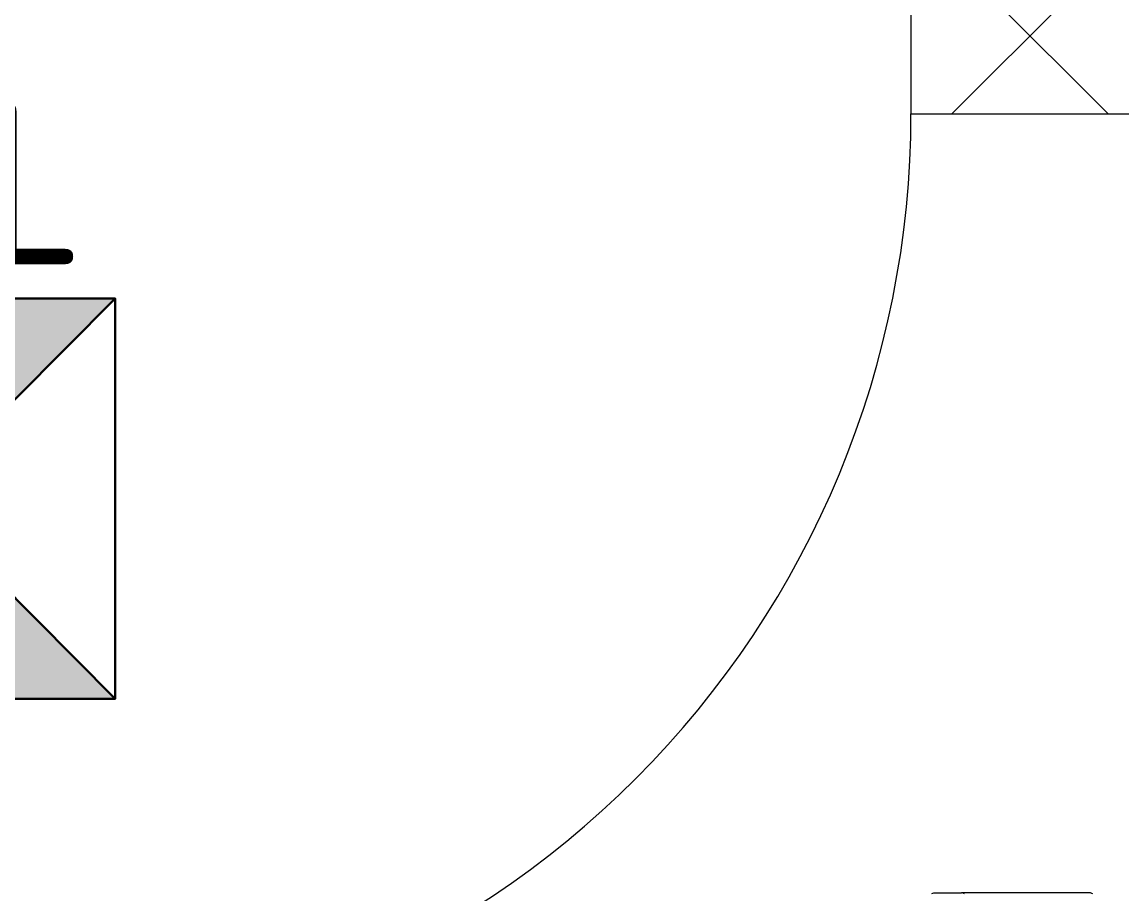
# Model space of a CAD drawing. Header units: millimetres. Extents: x -174154 to -170572, y -111302 to -109817.
# Drawn here: x -172491.59 to -172479.88, y -110582.94 to -110573.66 of the extents above; entities that cross this region are included whole.
import ezdxf

# ---------------------------------------------------------------- set-up
doc = ezdxf.new("R2010")
doc.units = ezdxf.units.MM
doc.linetypes.add('ACAD_ISO02W100', pattern=[15, 12, -3])
for name, color, linetype, lineweight in [('!Подложка', 252, 'ACAD_ISO02W100', 25), ('Двери', 7, 'Continuous', 18), ('ОПС', 1, 'Continuous', 30), ('Панель', 7, 'Continuous', 18), ('ПС', 1, 'Continuous', 50), ('Специальное оборудование', 7, 'Continuous', 18), ('Стены разрез', 7, 'Continuous', 40)]:
    doc.layers.add(name, color=color, linetype=linetype, lineweight=lineweight)
doc.styles.get("Standard").update_dxf_attribs({"font": 'GOST_A.TTF'})

# ---------------------------------------------------------------- blocks, each defined once
blk = doc.blocks.new('*U9')
at = {"layer": 'ОПС', "lineweight": 25, "ltscale": 10}
h = blk.add_hatch(color=5, dxfattribs=at)
h.dxf.hatch_style = 1
h.paths.add_polyline_path([(-0.05454638312494353, 299.697669372428), (-0.05454638312495774, 0.5443030777967124), (296.8694145977408, 0.5443030777967408), (148.4074613871881, 150.1209877400764), (296.8694145977408, 299.697669372428)])
at = {"layer": 'ОПС', "color": 5, "ltscale": 100}
blk.add_lwpolyline([(-0.05454638312494353, 299.697669372428), (296.8694145977408, 299.697669372428), (296.8694145977408, 0.5443030777967124), (-0.05454638312494353, 0.5443030777967124)], close=True, dxfattribs=at)
blk.add_lwpolyline([(296.8694145977408, 299.697669372428), (148.4074613871881, 150.1209877400764), (296.8694145977408, 0.5443030777967124)], dxfattribs=at)
at = {"layer": 'ПС', "color": 0, "ltscale": 300, "insert": (155.4784635063877, 385.2214189272918), "char_height": 120, "width": 171.5984937908857, "attachment_point": 5, "bg_fill": 3, "box_fill_scale": 1, "bg_fill_color": 256, "bg_fill_transparency": 0}
blk.add_mtext('BGL', dxfattribs=at)
blk = doc.blocks.new('Medical_All_ARJO_Enterprise-8000_Patient-Bed - Citadel-V15-В_АР_ПЭ_02 Этаж')
at = {"layer": 'Специальное оборудование'}
for p, q in [((568.2010095493457, -515.955046345646), (704.6522054866834, -515.955046345646)), ((718.3333543249937, -515.9550463456553), (704.6522054866457, -515.9550463456552)), ((728.2071815213613, -515.9550463456553), (718.3333543249939, -515.9550463456553)), ((732.2264014156983, -515.9550463456553), (728.2071815213615, -515.9550463456553))]:
    blk.add_line(p, q, dxfattribs=at)
at = {"layer": 'Специальное оборудование', "flags": 128}
blk.add_lwpolyline([(736.2557252592579, -515.1002856913561), (734.280532897924, -515.7392832685678), (732.2264014156981, -515.9550463456553)], dxfattribs=at)
at = {"layer": 'Специальное оборудование'}
for centre, major_axis, ratio, start_param, end_param in [((568.2010095493107, -482.2453451814156), (0, 33.70970116423958), 0.3420201433256689, 2.879793265790644, 3.141592653589789), ((704.6522054866457, -482.2453451814156), (0, 33.70970116423956), 0.3420201433256682, 2.879793265790663, 3.141592653589798)]:
    blk.add_ellipse(centre, major_axis=major_axis, ratio=ratio, start_param=start_param, end_param=end_param, dxfattribs=at)
blk = doc.blocks.new('AC_Дверь_Однопольная_ДеревяннаяНаружная_ГОСТ24698-81 - 960х2080h ГЛ-799317-В_АР_ПЭ_02 Этаж')
at = {"layer": 'Панель', "lineweight": 30}
blk.add_line((499.9999999999943, 62.50000000096315), (499.9999999999943, 1062.500000000963), dxfattribs=at)
at = {"layer": 'Панель'}
blk.add_arc((499.9999999999942, 62.50000000096315), 999.9999999999992, 89.99999999999987, 180, dxfattribs=at)
blk = doc.blocks.new('A$C02fe7d8c')
at = {"layer": 'Стены разрез', "lineweight": 20, "true_color": 0x636466}
h = blk.add_hatch(dxfattribs=at)
h.set_pattern_fill('FP_1', color=251, style=0, pattern_type=2)
h.set_pattern_definition([(45, (30280.00000000015, 12304.99999999978), (-106.0660171779821, 106.0660171779821), []), (135, (30280.00000000015, 12304.99999999978), (-106.0660171779821, -106.0660171779821), [])])
h.paths.add_polyline_path([(7730.000127035004, 5014.828844088202), (7730.000127035008, 5139.828844088201), (5526.010066113766, 5139.828844088209), (5526.010066113766, 5014.828844088212), (6129.761989699655, 5014.828844088212)])
h.paths.add_polyline_path([(4526.010066113762, 5014.828844088212), (4526.010066113766, 5139.828844088209), (4226.010066113762, 5139.828844088209), (4226.010066113762, 5014.82884408822)])
at = {"layer": 'Стены разрез', "color": 251, "lineweight": 20, "true_color": 0x636466}
for p, q in [((5526.010066113788, 5139.828844088214), (5526.010066113788, 5014.828844088214)), ((5526.010066113788, 5014.828844088214), (7730.000127035029, 5014.828844088208))]:
    blk.add_line(p, q, dxfattribs=at)
at = {"layer": 'Двери', "color": 251, "lineweight": 20, "true_color": 0x636466, "rotation": 180}
blk.add_blockref('AC_Дверь_Однопольная_ДеревяннаяНаружная_ГОСТ24698-81 - 960х2080h ГЛ-799317-В_АР_ПЭ_02 Этаж', (5026.01006611378, 5077.328844088217), dxfattribs=at)
at = {"layer": 'Специальное оборудование', "color": 251, "lineweight": 20, "true_color": 0x636466, "rotation": 180}
blk.add_blockref('Medical_All_ARJO_Enterprise-8000_Patient-Bed - Citadel-V15-В_АР_ПЭ_02 Этаж', (6284.573185752753, 3670.371260660775), dxfattribs=at)

msp = doc.modelspace()

# ---------------------------------------------------------------- block references
at = {"layer": 'ПС', "color": 0, "xscale": 0.01424277820484836, "yscale": 0.01424277820484836, "zscale": 0.01424277820484836}
msp.add_blockref('*U9', (-172494.8278760414, -110580.8699595315), dxfattribs=at)

# ---------------------------------------------------------------- next in the draw order: block references
at = {"layer": '!Подложка', "ltscale": 20, "xscale": 0.01, "yscale": 0.01, "zscale": 0.01}
msp.add_blockref('A$C02fe7d8c', (-172537.3894769453, -110624.7877293258), dxfattribs=at)

doc.saveas('drawing.dxf')
